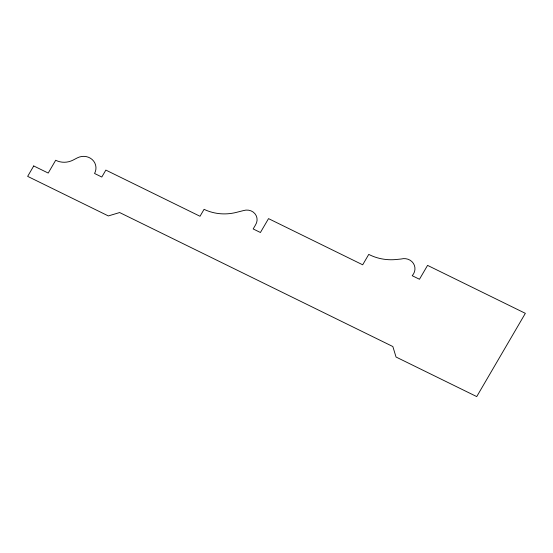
<?xml version="1.0" encoding="UTF-8"?>
<svg xmlns="http://www.w3.org/2000/svg" width="553" height="553" viewBox="0 0 553 553"><rect width="100%" height="100%" fill="white"/><g stroke="black" fill="none" stroke-linecap="round" stroke-linejoin="round"><path stroke-width="0.83" d="M33.726 165.955L27.65 176.366L108.34 215.933L119.635 212.546L392.851 346.537L396.038 357.024L476.727 396.591L525.35 313.337L427.566 265.385L419.464 279.258L412.22 275.705A11.226 10.438 -15.2 0 0 413.333 263.297A11.226 10.438 -15.2 0 0 401.091 259.018L395.354 259.592A48.277 44.89 -15.2 0 1 368.761 254.394L362.685 264.804L268.523 218.622L260.415 232.502L253.177 228.949L255.472 225.009A10.652 9.906 -15.2 0 0 254.94 213.7A10.652 9.906 -15.2 0 0 243.458 210.589L236.221 212.421A45.664 42.457 -15.2 0 1 204.071 209.331L200.013 216.264L105.858 170.089L101.8 177.029L94.563 173.476A12.871 11.966 -15.2 0 0 92.206 159.554A12.871 11.966 -15.2 0 0 77.275 157.909L73.114 160.073A18.166 16.887 -15.2 0 1 55.694 160.252L48.215 173.061L33.726 165.955"/></g></svg>
